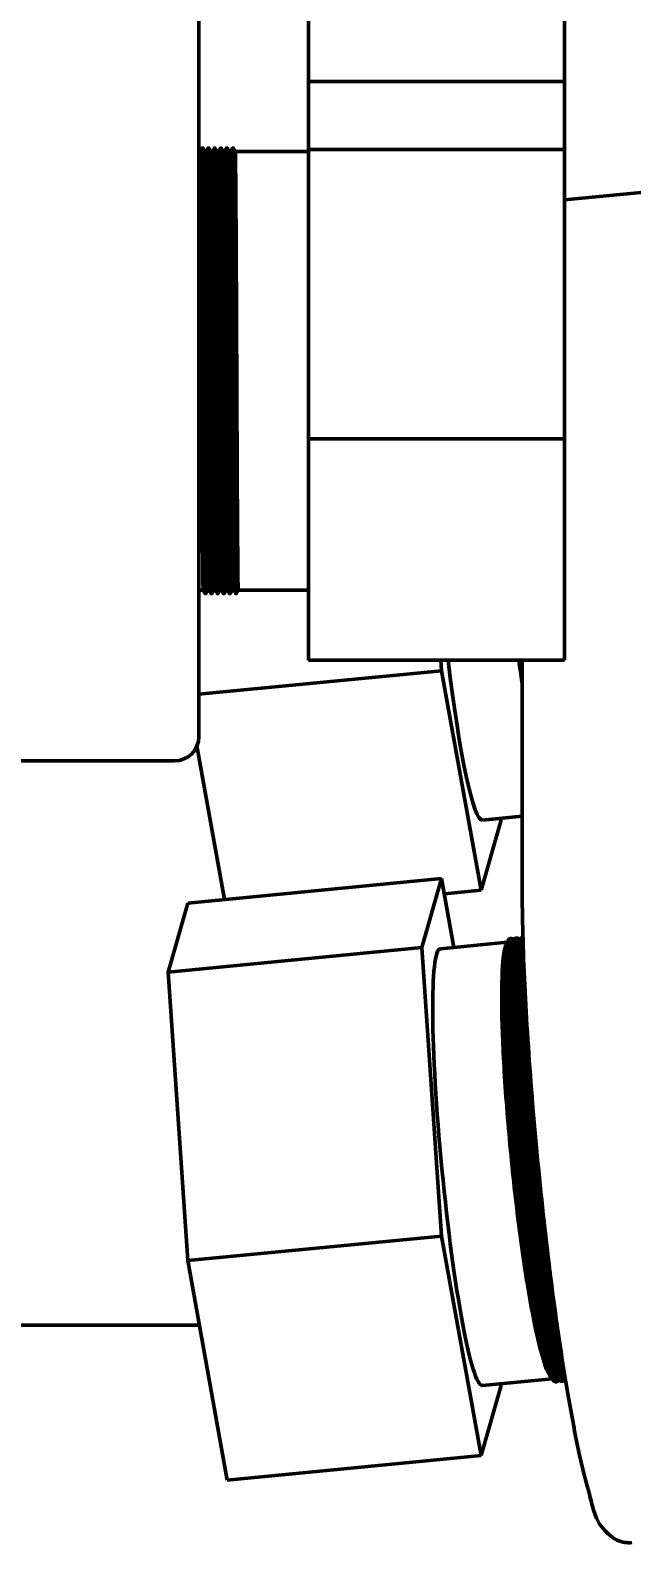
# Model space of a CAD drawing. Header units: inches. Extents: x 11 to 1621, y 11 to 1332.
# Drawn here: x 762.626 to 763.597, y 314.697 to 317.146 of the extents above; entities that cross this region are included whole.
import ezdxf

# ---------------------------------------------------------------- set-up
doc = ezdxf.new("R2010")
doc.units = ezdxf.units.IN
doc.header["$LTSCALE"] = 48
doc.header["$MEASUREMENT"] = 0
doc.layers.add('Dimension (ANSI)', color=7, linetype='Continuous', lineweight=25)
doc.layers.add('Visible (ANSI)', color=7, linetype='Continuous', lineweight=50)
doc.styles.add('Dimension Text', font='tahoma.ttf')
doc.dimstyles.new('ELC FT', dxfattribs={"dimscale": 48, "dimtxt": 0.12, "dimasz": 0.098425, "dimexe": 0.05, "dimexo": 0.1, "dimgap": 0.031496, "dimtad": 1, "dimdec": 5, "dimzin": 3, "dimdsep": 46, "dimlunit": 4, "dimtxsty": 'Dimension Text', "dimcen": 0.09, "dimdle": 0.5, "dimclrd": 5, "dimclre": 5, "dimclrt": 256, "dimadec": 1, "dimazin": 3, "dimtfac": 0.833333, "dimtofl": 0, "dimtmove": 0, "dimatfit": 3, "dimfxl": 0, "dimfrac": 2, "dimtolj": 1, "dimtzin": 0, "dimlwd": 25, "dimlwe": 25, "dimarcsym": 0})

# ---------------------------------------------------------------- blocks, each defined once
blk = doc.blocks.new('*D15')
at = {"layer": 'Defpoints', "color": 0, "linetype": 'Continuous', "transparency": 16777216}
for p in [(804.8774, 319.6302), (264.5024, 280.7711), (804.8774, 187.6927)]:
    blk.add_point(p, dxfattribs=at)
at = {"layer": 'Dimension (ANSI)', "color": 5, "linetype": 'Continuous', "lineweight": 25, "transparency": 16777216}
for p, q in [((804.8774, 314.8302), (804.8774, 185.2927)), ((264.5024, 275.9711), (264.5024, 185.2927)), ((269.2268, 187.6927), (800.153, 187.6927))]:
    blk.add_line(p, q, dxfattribs=at)
at = {"layer": 'Dimension (ANSI)', "color": 5, "linetype": 'Continuous', "transparency": 16777216}
for points in [[(269.2268, 188.4801), (269.2268, 186.9053), (264.5024, 187.6927)], [(800.153, 188.4801), (800.153, 186.9053), (804.8774, 187.6927)]]:
    blk.add_solid(points, dxfattribs=at)
at = {"layer": 'Dimension (ANSI)', "linetype": 'Continuous', "lineweight": 25, "transparency": 16777216, "insert": (534.7524, 192.8408), "char_height": 5.76, "attachment_point": 5, "style": 'Dimension Text'}
blk.add_mtext('\\A1;45\'-0 3/8"', dxfattribs=at)
blk = doc.blocks.new('*D25')
at = {"layer": 'Defpoints', "color": 0, "linetype": 'Continuous', "transparency": 16777216}
for p in [(804.8774, 319.6302), (744.2524, 285.9427), (804.8774, 225.928)]:
    blk.add_point(p, dxfattribs=at)
at = {"layer": 'Dimension (ANSI)', "color": 5, "linetype": 'Continuous', "lineweight": 25, "transparency": 16777216}
for p, q in [((804.8774, 314.8302), (804.8774, 223.528)), ((744.2524, 281.1427), (744.2524, 223.528)), ((748.9768, 225.928), (800.153, 225.928))]:
    blk.add_line(p, q, dxfattribs=at)
at = {"layer": 'Dimension (ANSI)', "color": 5, "linetype": 'Continuous', "transparency": 16777216}
for points in [[(748.9768, 226.7154), (748.9768, 225.1406), (744.2524, 225.928)], [(800.153, 226.7154), (800.153, 225.1406), (804.8774, 225.928)]]:
    blk.add_solid(points, dxfattribs=at)
at = {"layer": 'Dimension (ANSI)', "linetype": 'Continuous', "lineweight": 25, "transparency": 16777216, "insert": (774.5649, 231.076), "char_height": 5.76, "attachment_point": 5, "style": 'Dimension Text'}
blk.add_mtext('\\A1;5\'-0 5/8"', dxfattribs=at)

msp = doc.modelspace()

# ---------------------------------------------------------------- linework, layer by layer
at = {"layer": 'Visible (ANSI)'}
for p, q in [((762.897779, 317.027858), (762.897779, 317.940769)), ((763.074945, 317.063304), (763.074945, 317.398933)), ((763.488331, 317.398933), (763.488331, 317.063304)), ((763.074945, 317.063304), (763.488331, 317.063304)), ((763.074945, 316.95337), (763.074945, 317.063304)), ((763.488331, 317.063304), (763.488331, 316.95337)), ((762.897779, 317.027858), (762.897779, 316.005405)), ((762.899871, 316.950287), (762.897779, 316.950287)), ((762.899865, 316.950287), (762.902934, 316.955603)), ((762.904177, 316.955614), (762.902947, 316.955614)), ((762.904189, 316.955603), (762.907265, 316.950276)), ((762.909713, 316.950287), (762.907259, 316.950287)), ((762.909707, 316.950287), (762.912777, 316.955603)), ((762.91402, 316.955614), (762.912789, 316.955614)), ((762.914032, 316.955603), (762.917108, 316.950276)), ((762.919556, 316.950287), (762.917102, 316.950287)), ((762.91955, 316.950287), (762.92262, 316.955603)), ((762.923862, 316.955614), (762.922632, 316.955614)), ((762.923874, 316.955603), (762.92695, 316.950276)), ((762.929399, 316.950287), (762.926944, 316.950287)), ((762.929392, 316.950287), (762.932462, 316.955603)), ((762.933705, 316.955614), (762.932474, 316.955614)), ((762.933717, 316.955603), (762.936793, 316.950276)), ((762.939241, 316.950287), (762.936787, 316.950287)), ((762.939235, 316.950287), (762.942305, 316.955603)), ((762.943547, 316.955614), (762.942317, 316.955614)), ((762.943559, 316.955603), (762.946635, 316.950276)), ((762.949084, 316.950287), (762.946629, 316.950287)), ((762.949077, 316.950287), (762.952147, 316.955603)), ((762.95339, 316.955614), (762.952159, 316.955614)), ((762.953402, 316.955603), (762.956478, 316.950276)), ((763.074945, 316.950287), (762.956472, 316.950287)), ((763.488331, 316.95337), (763.074945, 316.95337)), ((763.074945, 316.486022), (763.074945, 316.95337)), ((763.488331, 316.95337), (763.488331, 316.486022)), ((763.645189, 316.886976), (763.488331, 316.871873)), ((763.074945, 316.486022), (763.488331, 316.486022)), ((763.074945, 316.128608), (763.074945, 316.486022)), ((763.488331, 316.486022), (763.488331, 316.128608)), ((762.904786, 316.241625), (762.897779, 316.241625)), ((762.907856, 316.236308), (762.90478, 316.241636)), ((762.909098, 316.236298), (762.907868, 316.236298)), ((762.91218, 316.241625), (762.909111, 316.236309)), ((762.914629, 316.241625), (762.912174, 316.241625)), ((762.917698, 316.236308), (762.914622, 316.241636)), ((762.918941, 316.236298), (762.917711, 316.236298)), ((762.922023, 316.241625), (762.918953, 316.236309)), ((762.924471, 316.241625), (762.922017, 316.241625)), ((762.927541, 316.236308), (762.924465, 316.241636)), ((762.928783, 316.236298), (762.927553, 316.236298)), ((762.931865, 316.241625), (762.928796, 316.236309)), ((762.934314, 316.241625), (762.931859, 316.241625)), ((762.937383, 316.236308), (762.934307, 316.241636)), ((762.938626, 316.236298), (762.937396, 316.236298)), ((762.941708, 316.241625), (762.938638, 316.236309)), ((762.944156, 316.241625), (762.941702, 316.241625)), ((762.947226, 316.236308), (762.94415, 316.241636)), ((762.948468, 316.236298), (762.947238, 316.236298)), ((762.95155, 316.241625), (762.948481, 316.236309)), ((762.953999, 316.241625), (762.951544, 316.241625)), ((762.957068, 316.236308), (762.953992, 316.241636)), ((762.958311, 316.236298), (762.957081, 316.236298)), ((762.961393, 316.241625), (762.958323, 316.236309)), ((763.074945, 316.241625), (762.961387, 316.241625)), ((763.289803, 316.111532), (762.897779, 316.073786)), ((763.074945, 316.128608), (763.488331, 316.128608)), ((763.288634, 316.128608), (763.289803, 316.111532)), ((763.289803, 316.111532), (763.353591, 315.757176)), ((763.419928, 316.128608), (763.419928, 315.758961)), ((762.939342, 315.742159), (762.894701, 315.990144)), ((762.407351, 315.966035), (762.858409, 315.966035)), ((763.353591, 315.757176), (763.385486, 315.868639)), ((763.355657, 315.870295), (763.419928, 315.876484)), ((763.385486, 315.868639), (763.385178, 315.873138)), ((763.289803, 315.775903), (762.879954, 315.736441)), ((763.289803, 315.775903), (763.257909, 315.66444)), ((763.309784, 315.664906), (763.289803, 315.775903)), ((763.353591, 315.757176), (763.294203, 315.751458)), ((762.84806, 315.624978), (762.879954, 315.736441)), ((763.287738, 315.662783), (763.395771, 315.673185)), ((763.393966, 315.66915), (763.396438, 315.674676)), ((763.400512, 315.678994), (763.401732, 315.679111)), ((763.403725, 315.67009), (763.406197, 315.675615)), ((763.405292, 315.674102), (763.40553, 315.674125)), ((763.41027, 315.679933), (763.41149, 315.680051)), ((763.413483, 315.671029), (763.415955, 315.676555)), ((763.41505, 315.675041), (763.415288, 315.675064)), ((763.420028, 315.680873), (763.421127, 315.680979)), ((763.257909, 315.66444), (762.84806, 315.624978)), ((763.257909, 315.66444), (763.289803, 315.198621)), ((762.879954, 315.159159), (762.84806, 315.624978)), ((763.289803, 315.198621), (762.879954, 315.159159)), ((763.289803, 315.198621), (763.353591, 314.844264)), ((762.943742, 314.804802), (762.879954, 315.159159)), ((762.898716, 315.054932), (762.290523, 315.054932)), ((763.353591, 314.844264), (763.385486, 314.955727)), ((763.355657, 314.957384), (763.468079, 314.968209)), ((763.385486, 314.955727), (763.385178, 314.960226)), ((763.46846, 314.967667), (763.464979, 314.97262)), ((763.474331, 314.963458), (763.475551, 314.963576)), ((763.478218, 314.968607), (763.474737, 314.973559)), ((763.484089, 314.964398), (763.485309, 314.964516)), ((763.487977, 314.969547), (763.484496, 314.974499)), ((763.353591, 314.844264), (762.943742, 314.804802))]:
    msp.add_line(p, q, dxfattribs=at)
msp.add_arc((762.858409, 316.005405), 0.03937, 270, 0, dxfattribs=at)
for centre, major_axis, start_param, end_param in [((763.321697, 316.222995), (0.03396, -0.3527), 4.97472245, 6.28318531), ((763.321697, 315.310084), (-0.03396, 0.3527), 0, 3.14159265)]:
    msp.add_ellipse(centre, major_axis=major_axis, ratio=0.08901865, start_param=start_param, end_param=end_param, dxfattribs=at)
for points, knots in [([(762.90478, 316.241636), (762.904713, 316.241752), (762.904647, 316.242797), (762.904386, 316.250831), (762.904211, 316.265513), (762.903803, 316.311239), (762.903584, 316.342332), (762.90316, 316.415245), (762.902957, 316.455948), (762.902578, 316.544682), (762.902381, 316.592067), (762.901956, 316.684788), (762.901739, 316.729251), (762.901327, 316.808691), (762.901145, 316.843221), (762.900763, 316.900909), (762.900551, 316.922885), (762.900179, 316.94551), (762.900022, 316.950286), (762.899871, 316.950287)], [-3.57081308, -3.57081308, -3.57081308, -3.57081308, -3.45744502, -3.45744502, -3.1107562, -3.1107562, -2.75311566, -2.75311566, -2.40896942, -2.40896942, -2.05035992, -2.05035992, -1.69720755, -1.69720755, -1.35585458, -1.35585458, -0.99839473, -0.99839473, -0.74149762, -0.74149762, -0.74149762, -0.74149762]), ([(762.907265, 316.950276), (762.907412, 316.950022), (762.907562, 316.945341), (762.907929, 316.923267), (762.908141, 316.901403), (762.908523, 316.843903), (762.908705, 316.809451), (762.909117, 316.730139), (762.909333, 316.685728), (762.909759, 316.593008), (762.909956, 316.54557), (762.910335, 316.456745), (762.910538, 316.416002), (762.910962, 316.342968), (762.91118, 316.311793), (762.911589, 316.265854), (762.911764, 316.251055), (762.912031, 316.242711), (762.912102, 316.241625), (762.912174, 316.241625)], [-32.81538122, -32.81538122, -32.81538122, -32.81538122, -32.56795547, -32.56795547, -32.21049352, -32.21049352, -31.86913753, -31.86913753, -31.51608154, -31.51608154, -31.15714712, -31.15714712, -30.81308316, -30.81308316, -30.45553686, -30.45553686, -30.10867133, -30.10867133, -29.98609659, -29.98609659, -29.98609659, -29.98609659]), ([(762.914622, 316.241636), (762.914521, 316.241812), (762.914421, 316.244141), (762.914131, 316.257773), (762.913947, 316.275726), (762.913528, 316.327375), (762.913311, 316.360674), (762.912893, 316.436792), (762.912699, 316.478526), (762.912328, 316.568305), (762.912119, 316.615663), (762.911691, 316.706997), (762.911477, 316.750149), (762.911072, 316.826479), (762.910897, 316.859182), (762.910502, 316.912504), (762.910285, 316.931843), (762.909947, 316.947525), (762.909829, 316.950286), (762.909713, 316.950287)], [-9.2435752, -9.2435752, -9.2435752, -9.2435752, -9.07092305, -9.07092305, -8.71824792, -8.71824792, -8.36317418, -8.36317418, -8.02120569, -8.02120569, -7.663823, -7.663823, -7.3129152, -7.3129152, -6.97052729, -6.97052729, -6.60972584, -6.60972584, -6.41423242, -6.41423242, -6.41423242, -6.41423242]), ([(762.917108, 316.950276), (762.917218, 316.950085), (762.91733, 316.947394), (762.917662, 316.93216), (762.91788, 316.912942), (762.918275, 316.859824), (762.918449, 316.827195), (762.918854, 316.750995), (762.919068, 316.707901), (762.919496, 316.616625), (762.919705, 316.569265), (762.920078, 316.479443), (762.92027, 316.437669), (762.920688, 316.361429), (762.920906, 316.328046), (762.921325, 316.276162), (762.921509, 316.258078), (762.921805, 316.244019), (762.921909, 316.241625), (762.922017, 316.241625)], [-27.14265781, -27.14265781, -27.14265781, -27.14265781, -26.95657305, -26.95657305, -26.59587262, -26.59587262, -26.25340117, -26.25340117, -25.90258601, -25.90258601, -25.54519973, -25.54519973, -25.20329674, -25.20329674, -24.84832493, -24.84832493, -24.4953697, -24.4953697, -24.3133491, -24.3133491, -24.3133491, -24.3133491]), ([(762.924465, 316.241636), (762.92433, 316.241869), (762.9242, 316.245874), (762.923884, 316.265795), (762.923684, 316.287017), (762.923256, 316.344383), (762.92304, 316.379642), (762.92263, 316.45867), (762.92245, 316.50142), (762.922066, 316.592213), (762.921853, 316.639514), (762.921424, 316.729211), (762.921213, 316.770858), (762.920816, 316.843925), (762.920642, 316.87476), (762.920236, 316.922886), (762.920018, 316.939155), (762.919718, 316.94894), (762.919636, 316.950287), (762.919556, 316.950287)], [-14.91633453, -14.91633453, -14.91633453, -14.91633453, -14.68793163, -14.68793163, -14.32749374, -14.32749374, -13.97486266, -13.97486266, -13.6334438, -13.6334438, -13.27596523, -13.27596523, -12.92731945, -12.92731945, -12.58181514, -12.58181514, -12.22351076, -12.22351076, -12.08700475, -12.08700475, -12.08700475, -12.08700475]), ([(762.92695, 316.950276), (762.927025, 316.950146), (762.927102, 316.948848), (762.927396, 316.939415), (762.927614, 316.92327), (762.92802, 316.875353), (762.928194, 316.844592), (762.928591, 316.771654), (762.928802, 316.73007), (762.92923, 316.640444), (762.929444, 316.593151), (762.929828, 316.50232), (762.930008, 316.459529), (762.930419, 316.380094), (762.930637, 316.344542), (762.931055, 316.288468), (762.931249, 316.267946), (762.931565, 316.24628), (762.93171, 316.241625), (762.931859, 316.241625)], [-21.46990378, -21.46990378, -21.46990378, -21.46990378, -21.34282491, -21.34282491, -20.98461953, -20.98461953, -20.63895029, -20.63895029, -20.29039313, -20.29039313, -19.93291231, -19.93291231, -19.59147183, -19.59147183, -19.23632474, -19.23632474, -18.89430754, -18.89430754, -18.64063247, -18.64063247, -18.64063247, -18.64063247]), ([(762.934308, 316.241636), (762.934132, 316.241944), (762.933966, 316.248853), (762.933618, 316.277259), (762.933416, 316.300382), (762.932992, 316.361285), (762.932774, 316.399002), (762.932364, 316.482168), (762.932189, 316.526584), (762.931795, 316.617569), (762.931585, 316.663292), (762.931156, 316.751231), (762.930942, 316.792446), (762.930554, 316.861811), (762.930377, 316.889831), (762.929969, 316.931745), (762.929754, 316.944793), (762.929494, 316.949822), (762.929446, 316.950287), (762.929399, 316.950287)], [-20.58902286, -20.58902286, -20.58902286, -20.58902286, -20.28730188, -20.28730188, -19.94329156, -19.94329156, -19.58580674, -19.58580674, -19.23882224, -19.23882224, -18.89090707, -18.89090707, -18.53340582, -18.53340582, -18.19170327, -18.19170327, -17.83984032, -17.83984032, -17.7597411, -17.7597411, -17.7597411, -17.7597411]), ([(762.936793, 316.950276), (762.936833, 316.950207), (762.936873, 316.949806), (762.937126, 316.945253), (762.937341, 316.932463), (762.93775, 316.891014), (762.937927, 316.863211), (762.938315, 316.794215), (762.938528, 316.75314), (762.938957, 316.66535), (762.939168, 316.619635), (762.939563, 316.528646), (762.939737, 316.484216), (762.940145, 316.400826), (762.940364, 316.362912), (762.940788, 316.301563), (762.940991, 316.278197), (762.941347, 316.24878), (762.941518, 316.241625), (762.941702, 316.241625)], [-15.79720416, -15.79720416, -15.79720416, -15.79720416, -15.7296356, -15.7296356, -15.37756527, -15.37756527, -15.035962, -15.035962, -14.67846669, -14.67846669, -14.33035335, -14.33035335, -13.98379443, -13.98379443, -13.62608666, -13.62608666, -13.28188191, -13.28188191, -12.96795975, -12.96795975, -12.96795975, -12.96795975]), ([(762.94415, 316.241636), (762.944146, 316.241642), (762.944142, 316.241652), (762.943931, 316.242345), (762.943749, 316.252032), (762.943362, 316.288047), (762.943155, 316.313778), (762.942726, 316.379445), (762.942508, 316.419249), (762.942109, 316.504787), (762.941936, 316.549381), (762.941534, 316.64037), (762.94132, 316.685919), (762.940892, 316.772027), (762.940682, 316.811611), (762.940305, 316.876863), (762.940118, 316.902483), (762.939702, 316.939139), (762.939485, 316.949243), (762.939263, 316.950261), (762.939252, 316.950287), (762.939241, 316.950287)], [-26.26152107, -26.26152107, -26.26152107, -26.26152107, -26.25525899, -26.25525899, -25.90363279, -25.90363279, -25.55749811, -25.55749811, -25.1975597, -25.1975597, -24.85433764, -24.85433764, -24.50421806, -24.50421806, -24.14680057, -24.14680057, -23.80527168, -23.80527168, -23.45106021, -23.45106021, -23.43232096, -23.43232096, -23.43232096, -23.43232096]), ([(762.946635, 316.950276), (762.946639, 316.95027), (762.946642, 316.950262), (762.946856, 316.949601), (762.947073, 316.939798), (762.947489, 316.903674), (762.947678, 316.878289), (762.948053, 316.813447), (762.948263, 316.774033), (762.948692, 316.688126), (762.948905, 316.642604), (762.949308, 316.551621), (762.949482, 316.507006), (762.94988, 316.421246), (762.950097, 316.381248), (762.950526, 316.315132), (762.950734, 316.289153), (762.951122, 316.252654), (762.951303, 316.242695), (762.951521, 316.241652), (762.951533, 316.241625), (762.951544, 316.241625)], [-10.12465751, -10.12465751, -10.12465751, -10.12465751, -10.11910995, -10.11910995, -9.76465974, -9.76465974, -9.42303498, -9.42303498, -9.06562691, -9.06562691, -8.71528798, -8.71528798, -8.37232413, -8.37232413, -8.0121448, -8.0121448, -7.66580325, -7.66580325, -7.31478978, -7.31478978, -7.29547541, -7.29547541, -7.29547541, -7.29547541]), ([(762.953992, 316.241636), (762.953951, 316.241708), (762.95391, 316.242136), (762.953669, 316.24681), (762.953495, 316.259357), (762.953099, 316.300545), (762.952888, 316.328907), (762.95246, 316.398795), (762.952246, 316.439955), (762.95186, 316.527028), (762.951682, 316.57186), (762.951272, 316.662759), (762.951056, 316.707948), (762.95063, 316.791879), (762.950429, 316.82969), (762.950055, 316.890767), (762.949855, 316.913993), (762.949459, 316.943192), (762.949268, 316.950287), (762.949084, 316.950287)], [-31.93408523, -31.93408523, -31.93408523, -31.93408523, -31.86389066, -31.86389066, -31.51784785, -31.51784785, -31.16948179, -31.16948179, -30.8119941, -30.8119941, -30.4704931, -30.4704931, -30.11815727, -30.11815727, -29.76072107, -29.76072107, -29.41741959, -29.41741959, -29.10482613, -29.10482613, -29.10482613, -29.10482613]), ([(762.956478, 316.950276), (762.956653, 316.949972), (762.956834, 316.943308), (762.95722, 316.915639), (762.957422, 316.892787), (762.957799, 316.832085), (762.958, 316.794157), (762.958428, 316.710072), (762.958644, 316.664928), (762.959054, 316.574043), (762.959234, 316.529184), (762.959618, 316.441944), (762.959831, 316.40064), (762.96026, 316.330358), (762.960471, 316.301759), (762.960868, 316.260099), (762.961042, 316.247295), (762.961289, 316.242124), (762.961338, 316.241625), (762.961387, 316.241625)], [-4.45214023, -4.45214023, -4.45214023, -4.45214023, -4.15591396, -4.15591396, -3.81227517, -3.81227517, -3.45155933, -3.45155933, -3.09900411, -3.09900411, -2.75756594, -2.75756594, -2.4000838, -2.4000838, -2.05150972, -2.05150972, -1.70586746, -1.70586746, -1.62285603, -1.62285603, -1.62285603, -1.62285603]), ([(763.419928, 316.089275), (763.41973, 316.09068), (763.419533, 316.092088), (763.417736, 316.104985), (763.416172, 316.116704), (763.414649, 316.128608)], [-2.063306932, -2.063306932, -2.063306932, -2.063306932, -2.051509716, -2.051509716, -1.955641814, -1.955641814, -1.955641814, -1.955641814]), ([(763.419928, 315.758961), (763.419928, 315.713949), (763.421353, 315.661409), (763.426819, 315.547429), (763.430814, 315.486197), (763.440945, 315.360644), (763.44707, 315.296362), (763.460846, 315.170983), (763.468494, 315.10991), (763.484585, 314.996862), (763.493025, 314.944951), (763.510027, 314.854853), (763.518533, 314.817004), (763.53616, 314.755556), (763.535167, 314.736622), (763.566977, 314.711294), (763.570993, 314.708678), (763.581947, 314.704381), (763.589337, 314.703019), (763.596753, 314.703733)], [0, 0, 0, 0, 0.32912167, 0.32912167, 0.65249156, 0.65249156, 0.97451745, 0.97451745, 1.29650833, 1.29650833, 1.6197059, 1.6197059, 1.94786665, 1.94786665, 2.30955087, 2.30955087, 2.35022198, 2.35022198, 2.39538525, 2.39538525, 2.39538525, 2.39538525]), ([(763.464982, 314.97262), (763.462136, 314.976672), (763.459056, 314.983657), (763.450047, 315.010754), (763.443827, 315.036473), (763.431318, 315.100988), (763.425152, 315.138837), (763.413569, 315.221992), (763.408262, 315.266464), (763.398861, 315.358341), (763.394924, 315.404882), (763.38931, 315.49044), (763.387606, 315.528889), (763.386458, 315.595761), (763.387089, 315.623128), (763.390066, 315.655244), (763.391784, 315.664272), (763.393966, 315.66915)], [-2.96080535, -2.96080535, -2.96080535, -2.96080535, -2.75756594, -2.75756594, -2.4000838, -2.4000838, -2.05150972, -2.05150972, -1.70586746, -1.70586746, -1.34764332, -1.34764332, -1.00298914, -1.00298914, -0.64634264, -0.64634264, -0.40455077, -0.40455077, -0.40455077, -0.40455077]), ([(763.405292, 315.674102), (763.404812, 315.674056), (763.404345, 315.673872), (763.400507, 315.671156), (763.397926, 315.661126), (763.394457, 315.625052), (763.393787, 315.597869), (763.394863, 315.531315), (763.396532, 315.493035), (763.402075, 315.407735), (763.405979, 315.361276), (763.415332, 315.269364), (763.420626, 315.224779), (763.432187, 315.141387), (763.438343, 315.103403), (763.450852, 315.0385), (763.457081, 315.012538), (763.468344, 314.978236), (763.473326, 314.96947), (763.477653, 314.96916), (763.477742, 314.969157), (763.477831, 314.969158)], [-33.2923029, -33.2923029, -33.2923029, -33.2923029, -33.24877961, -33.24877961, -32.9237421, -32.9237421, -32.56633374, -32.56633374, -32.22188203, -32.22188203, -31.86389066, -31.86389066, -31.51784785, -31.51784785, -31.16948179, -31.16948179, -30.8119941, -30.8119941, -30.4704931, -30.4704931, -30.46331396, -30.46331396, -30.46331396, -30.46331396]), ([(763.474739, 314.97356), (763.471077, 314.978773), (763.467039, 314.98883), (763.456776, 315.023634), (763.450422, 315.052107), (763.437899, 315.120942), (763.431848, 315.160168), (763.420508, 315.245869), (763.415334, 315.291619), (763.406478, 315.383809), (763.402916, 315.42935), (763.398087, 315.5119), (763.396782, 315.548415), (763.396433, 315.610921), (763.397451, 315.635763), (763.400702, 315.660401), (763.402084, 315.666422), (763.403725, 315.67009)], [-8.63355376, -8.63355376, -8.63355376, -8.63355376, -8.37232413, -8.37232413, -8.0121448, -8.0121448, -7.66580325, -7.66580325, -7.31478978, -7.31478978, -6.95909256, -6.95909256, -6.61664932, -6.61664932, -6.25929663, -6.25929663, -6.07722019, -6.07722019, -6.07722019, -6.07722019]), ([(763.41505, 315.675041), (763.411638, 315.674713), (763.408922, 315.667457), (763.404837, 315.637502), (763.403782, 315.612909), (763.404058, 315.550836), (763.405323, 315.51451), (763.410077, 315.432261), (763.413603, 315.386826), (763.422406, 315.294615), (763.427568, 315.248741), (763.438885, 315.162806), (763.444924, 315.123462), (763.457437, 315.054287), (763.463793, 315.025592), (763.475436, 314.985671), (763.480646, 314.974058), (763.485998, 314.970371), (763.486808, 314.970088), (763.487589, 314.970098)], [-27.61995616, -27.61995616, -27.61995616, -27.61995616, -27.31032942, -27.31032942, -26.95296619, -26.95296619, -26.61071906, -26.61071906, -26.25525899, -26.25525899, -25.90363279, -25.90363279, -25.55749811, -25.55749811, -25.1975597, -25.1975597, -24.85433764, -24.85433764, -24.79070485, -24.79070485, -24.79070485, -24.79070485]), ([(763.484496, 314.974499), (763.479965, 314.980945), (763.474877, 314.994781), (763.463374, 315.038215), (763.457005, 315.068931), (763.444611, 315.14114), (763.438695, 315.18152), (763.427604, 315.269638), (763.422555, 315.316732), (763.41427, 315.409037), (763.411097, 315.453375), (763.40706, 315.532697), (763.406168, 315.567231), (763.406605, 315.62506), (763.408022, 315.647174), (763.411406, 315.665079), (763.412387, 315.66858), (763.413483, 315.671029)], [-14.30616661, -14.30616661, -14.30616661, -14.30616661, -13.98379443, -13.98379443, -13.62608666, -13.62608666, -13.28188191, -13.28188191, -12.92351091, -12.92351091, -12.57028979, -12.57028979, -12.2289388, -12.2289388, -11.87148251, -11.87148251, -11.74996427, -11.74996427, -11.74996427, -11.74996427]), ([(763.421367, 315.672886), (763.420095, 315.670538), (763.418965, 315.666864), (763.415428, 315.648799), (763.413974, 315.626949), (763.413462, 315.569568), (763.414315, 315.535216), (763.418279, 315.456199), (763.421415, 315.411984), (763.429646, 315.319679), (763.434683, 315.272457), (763.445751, 315.184121), (763.451653, 315.143644), (763.464033, 315.071144), (763.470402, 315.04023), (763.480116, 315.003219), (763.483611, 314.992305), (763.486886, 314.9846)], [-21.83458411, -21.83458411, -21.83458411, -21.83458411, -21.69827103, -21.69827103, -21.34080699, -21.34080699, -20.99944645, -20.99944645, -20.64645344, -20.64645344, -20.28730188, -20.28730188, -19.94329156, -19.94329156, -19.58580674, -19.58580674, -19.37010136, -19.37010136, -19.37010136, -19.37010136]), ([(763.48502, 314.996422), (763.482089, 315.005258), (763.479023, 315.016331), (763.469735, 315.055033), (763.46338, 315.087954), (763.451178, 315.163377), (763.445433, 315.204798), (763.434786, 315.294017), (763.430003, 315.341134), (763.422376, 315.432124), (763.419572, 315.475173), (763.416269, 315.55142), (763.415758, 315.584146), (763.416947, 315.637202), (763.418718, 315.656512), (763.421553, 315.667028)], [-19.77466482, -19.77466482, -19.77466482, -19.77466482, -19.59147183, -19.59147183, -19.23632474, -19.23632474, -18.89430754, -18.89430754, -18.53692953, -18.53692953, -18.18595532, -18.18595532, -17.84362878, -17.84362878, -17.48873794, -17.48873794, -17.48873794, -17.48873794]), ([(763.423701, 315.61262), (763.423075, 315.587115), (763.423521, 315.555006), (763.4267, 315.478998), (763.429507, 315.435327), (763.437004, 315.345387), (763.441551, 315.300099), (763.452147, 315.209898), (763.458182, 315.16602), (763.467375, 315.10921), (763.470288, 315.092573), (763.473195, 315.077307)], [-15.72807413, -15.72807413, -15.72807413, -15.72807413, -15.38876746, -15.38876746, -15.03163463, -15.03163463, -14.68793163, -14.68793163, -14.32749374, -14.32749374, -14.16275354, -14.16275354, -14.16275354, -14.16275354]), ([(763.465206, 315.138089), (763.464725, 315.141151), (763.464245, 315.144245), (763.45767, 315.187201), (763.451922, 315.231198), (763.44179, 315.321586), (763.437466, 315.367073), (763.430532, 315.456356), (763.428067, 315.499121), (763.426469, 315.547008), (763.426218, 315.556931), (763.426061, 315.566355)], [-24.87600899, -24.87600899, -24.87600899, -24.87600899, -24.84832493, -24.84832493, -24.4953697, -24.4953697, -24.14965926, -24.14965926, -23.79021401, -23.79021401, -23.69070686, -23.69070686, -23.69070686, -23.69070686])]:
    msp.add_open_spline(points, degree=3, knots=knots, dxfattribs=at)
for points, weights, knots in [([(762.902934, 316.955603), (762.90357, 316.956704), (762.904136, 316.858993), (762.904956, 316.717377), (762.905776, 316.51505), (762.906597, 316.312724), (762.907417, 316.252013), (762.907629, 316.236298), (762.907868, 316.236298)], [0.945966331367, 0.90355546782, 1, 0.866025403784, 1, 0.866025403784, 1, 0.961496603968, 0.945124440988], [0.035559117, 0.035559117, 0.035559117, 0.0555555556, 0.0555555556, 0.0833333333, 0.0833333333, 0.1111111111, 0.1111111111, 0.1190942572, 0.1190942572, 0.1190942572]), ([(762.909111, 316.236309), (762.908865, 316.235883), (762.908647, 316.252013), (762.907827, 316.312724), (762.907007, 316.51505), (762.906187, 316.717377), (762.905366, 316.858993), (762.904807, 316.955614), (762.904177, 316.955614)], [0.944308693049, 0.96052066305, 1, 0.866025403784, 1, 0.866025403784, 1, 0.904528799817, 0.945124440988], [0.8807033949, 0.8807033949, 0.8807033949, 0.8888888889, 0.8888888889, 0.9166666667, 0.9166666667, 0.9444444444, 0.9444444444, 0.9642390761, 0.9642390761, 0.9642390761]), ([(762.912777, 316.955603), (762.913413, 316.956704), (762.913978, 316.858993), (762.914799, 316.717377), (762.915619, 316.51505), (762.916439, 316.312724), (762.917259, 316.252013), (762.917472, 316.236298), (762.917711, 316.236298)], [0.945966331367, 0.90355546782, 1, 0.866025403784, 1, 0.866025403784, 1, 0.961496603968, 0.945124440988], [0.2022257837, 0.2022257837, 0.2022257837, 0.2222222222, 0.2222222222, 0.25, 0.25, 0.2777777778, 0.2777777778, 0.2857609239, 0.2857609239, 0.2857609239]), ([(762.918953, 316.236309), (762.918708, 316.235883), (762.91849, 316.252013), (762.917669, 316.312724), (762.916849, 316.51505), (762.916029, 316.717377), (762.915209, 316.858993), (762.914649, 316.955614), (762.91402, 316.955614)], [0.944308693049, 0.96052066305, 1, 0.866025403784, 1, 0.866025403784, 1, 0.904528799817, 0.945124440988], [0.7140367283, 0.7140367283, 0.7140367283, 0.7222222222, 0.7222222222, 0.75, 0.75, 0.7777777778, 0.7777777778, 0.7975724094, 0.7975724094, 0.7975724094]), ([(762.92262, 316.955603), (762.923255, 316.956704), (762.923821, 316.858993), (762.924641, 316.717377), (762.925461, 316.51505), (762.926282, 316.312724), (762.927102, 316.252013), (762.927314, 316.236298), (762.927553, 316.236298)], [0.945966331367, 0.90355546782, 1, 0.866025403784, 1, 0.866025403784, 1, 0.961496603968, 0.945124440988], [0.3688924503, 0.3688924503, 0.3688924503, 0.3888888889, 0.3888888889, 0.4166666667, 0.4166666667, 0.4444444444, 0.4444444444, 0.4524275906, 0.4524275906, 0.4524275906]), ([(762.928796, 316.236309), (762.92855, 316.235883), (762.928332, 316.252013), (762.927512, 316.312724), (762.926692, 316.51505), (762.925872, 316.717377), (762.925051, 316.858993), (762.924492, 316.955614), (762.923862, 316.955614)], [0.944308693049, 0.96052066305, 1, 0.866025403784, 1, 0.866025403784, 1, 0.904528799817, 0.945124440988], [0.5473700616, 0.5473700616, 0.5473700616, 0.5555555556, 0.5555555556, 0.5833333333, 0.5833333333, 0.6111111111, 0.6111111111, 0.6309057428, 0.6309057428, 0.6309057428]), ([(762.932462, 316.955603), (762.933098, 316.956704), (762.933664, 316.858993), (762.934484, 316.717377), (762.935304, 316.51505), (762.936124, 316.312724), (762.936944, 316.252013), (762.937157, 316.236298), (762.937396, 316.236298)], [0.945966331367, 0.90355546782, 1, 0.866025403784, 1, 0.866025403784, 1, 0.961496603968, 0.945124440988], [0.535559117, 0.535559117, 0.535559117, 0.5555555556, 0.5555555556, 0.5833333333, 0.5833333333, 0.6111111111, 0.6111111111, 0.6190942572, 0.6190942572, 0.6190942572]), ([(762.938638, 316.236309), (762.938393, 316.235883), (762.938175, 316.252013), (762.937354, 316.312724), (762.936534, 316.51505), (762.935714, 316.717377), (762.934894, 316.858993), (762.934334, 316.955614), (762.933705, 316.955614)], [0.944308693049, 0.96052066305, 1, 0.866025403784, 1, 0.866025403784, 1, 0.904528799817, 0.945124440988], [0.3807033949, 0.3807033949, 0.3807033949, 0.3888888889, 0.3888888889, 0.4166666667, 0.4166666667, 0.4444444444, 0.4444444444, 0.4642390761, 0.4642390761, 0.4642390761]), ([(762.942305, 316.955603), (762.94294, 316.956704), (762.943506, 316.858993), (762.944326, 316.717377), (762.945146, 316.51505), (762.945967, 316.312724), (762.946787, 316.252013), (762.946999, 316.236298), (762.947238, 316.236298)], [0.945966331367, 0.90355546782, 1, 0.866025403784, 1, 0.866025403784, 1, 0.961496603968, 0.945124440988], [0.7022257837, 0.7022257837, 0.7022257837, 0.7222222222, 0.7222222222, 0.75, 0.75, 0.7777777778, 0.7777777778, 0.7857609239, 0.7857609239, 0.7857609239]), ([(762.948481, 316.236309), (762.948235, 316.235883), (762.948017, 316.252013), (762.947197, 316.312724), (762.946377, 316.51505), (762.945557, 316.717377), (762.944736, 316.858993), (762.944177, 316.955614), (762.943547, 316.955614)], [0.944308693049, 0.96052066305, 1, 0.866025403784, 1, 0.866025403784, 1, 0.904528799817, 0.945124440988], [0.2140367283, 0.2140367283, 0.2140367283, 0.2222222222, 0.2222222222, 0.25, 0.25, 0.2777777778, 0.2777777778, 0.2975724094, 0.2975724094, 0.2975724094]), ([(762.952147, 316.955603), (762.952783, 316.956704), (762.953349, 316.858993), (762.954169, 316.717377), (762.954989, 316.51505), (762.955809, 316.312724), (762.956629, 316.252013), (762.956842, 316.236298), (762.957081, 316.236298)], [0.945966331367, 0.90355546782, 1, 0.866025403784, 1, 0.866025403784, 1, 0.961496603968, 0.945124440988], [0.8688924503, 0.8688924503, 0.8688924503, 0.8888888889, 0.8888888889, 0.9166666667, 0.9166666667, 0.9444444444, 0.9444444444, 0.9524275906, 0.9524275906, 0.9524275906]), ([(762.958323, 316.236309), (762.958078, 316.235883), (762.95786, 316.252013), (762.95704, 316.312724), (762.956219, 316.51505), (762.955399, 316.717377), (762.954579, 316.858993), (762.954019, 316.955614), (762.95339, 316.955614)], [0.944308693049, 0.96052066305, 1, 0.866025403784, 1, 0.866025403784, 1, 0.904528799817, 0.945124440988], [0.0473700616, 0.0473700616, 0.0473700616, 0.0555555556, 0.0555555556, 0.0833333333, 0.0833333333, 0.1111111111, 0.1111111111, 0.1309057428, 0.1309057428, 0.1309057428]), ([(763.400512, 315.678994), (763.388658, 315.677852), (763.389209, 315.581891), (763.390022, 315.440353), (763.414308, 315.23923), (763.438594, 315.038107), (763.462879, 314.9786), (763.469258, 314.96297), (763.474331, 314.963458)], [0.944667609982, 0.905071141402, 1, 0.866025403784, 1, 0.866025403784, 1, 0.960954262382, 0.944667609982], [0.0080955931, 0.0080955931, 0.0080955931, 0.0277777778, 0.0277777778, 0.0555555556, 0.0555555556, 0.0833333333, 0.0833333333, 0.0914289265, 0.0914289265, 0.0914289265]), ([(763.479541, 314.966914), (763.473262, 314.956266), (763.464099, 314.978717), (763.439813, 315.038224), (763.415528, 315.239347), (763.391242, 315.440471), (763.390429, 315.582008), (763.389759, 315.69857), (763.406349, 315.675947)], [0.935105372886, 0.944852565731, 1, 0.866025403784, 1, 0.866025403784, 1, 0.88699576893, 0.964624039848], [0.9052326096, 0.9052326096, 0.9052326096, 0.9166666667, 0.9166666667, 0.9444444444, 0.9444444444, 0.9722222222, 0.9722222222, 0.9956520851, 0.9956520851, 0.9956520851]), ([(763.41027, 315.679933), (763.398416, 315.678792), (763.398968, 315.582831), (763.399781, 315.441293), (763.424066, 315.24017), (763.448352, 315.039046), (763.472638, 314.979539), (763.479016, 314.96391), (763.484089, 314.964398)], [0.944667609982, 0.905071141402, 1, 0.866025403784, 1, 0.866025403784, 1, 0.960954262382, 0.944667609982], [0.1747622598, 0.1747622598, 0.1747622598, 0.1944444444, 0.1944444444, 0.2222222222, 0.2222222222, 0.25, 0.25, 0.2580955931, 0.2580955931, 0.2580955931]), ([(763.4893, 314.967854), (763.48302, 314.957206), (763.473857, 314.979657), (763.449572, 315.039164), (763.425286, 315.240287), (763.401001, 315.44141), (763.400187, 315.582948), (763.399518, 315.699509), (763.416107, 315.676887)], [0.935105372886, 0.944852565732, 1, 0.866025403784, 1, 0.866025403784, 1, 0.88699576893, 0.964624039848], [0.738565943, 0.738565943, 0.738565943, 0.75, 0.75, 0.7777777778, 0.7777777778, 0.8055555556, 0.8055555556, 0.8289854184, 0.8289854184, 0.8289854184]), ([(763.420028, 315.680873), (763.408175, 315.679731), (763.408726, 315.58377), (763.409539, 315.442232), (763.433825, 315.241109), (763.45811, 315.039986), (763.482396, 314.980479), (763.486247, 314.971043), (763.489657, 314.967464)], [0.944667609982, 0.905071141402, 1, 0.866025403784, 1, 0.866025403784, 1, 0.976056725623, 0.960671497385], [0.3414289265, 0.3414289265, 0.3414289265, 0.3611111111, 0.3611111111, 0.3888888889, 0.3888888889, 0.4166666667, 0.4166666667, 0.4216309731, 0.4216309731, 0.4216309731]), ([(763.489327, 314.96948), (763.4866, 314.973285), (763.483616, 314.980596), (763.45933, 315.040103), (763.435045, 315.241227), (763.410759, 315.44235), (763.409946, 315.583888), (763.409398, 315.679281), (763.421127, 315.680976)], [0.967888184048, 0.98134710289, 1, 0.866025403784, 1, 0.866025403784, 1, 0.905579922003, 0.944247031888], [0.5794659133, 0.5794659133, 0.5794659133, 0.5833333333, 0.5833333333, 0.6111111111, 0.6111111111, 0.6388888889, 0.6388888889, 0.6584655849, 0.6584655849, 0.6584655849]), ([(763.421757, 315.660888), (763.418191, 315.635766), (763.418484, 315.58471), (763.419297, 315.443172), (763.443583, 315.242049), (763.462312, 315.086943), (763.48288, 315.010331)], [0.935994271585, 0.94714519275, 1, 0.866025403784, 1, 0.893411580129, 0.956423839365], [0.5168190652, 0.5168190652, 0.5168190652, 0.5277777778, 0.5277777778, 0.5555555556, 0.5555555556, 0.5776551888, 0.5776551888, 0.5776551888]), ([(763.481088, 315.022205), (763.461927, 315.10035), (763.444803, 315.242166), (763.420517, 315.443289), (763.419704, 315.584827), (763.419454, 315.628267), (763.422029, 315.653179)], [0.94769978997, 0.901646344956, 1, 0.866025403784, 1, 0.954672612155, 0.940016294004], [0.4240521757, 0.4240521757, 0.4240521757, 0.4444444444, 0.4444444444, 0.4722222222, 0.4722222222, 0.4816202286, 0.4816202286, 0.4816202286])]:
    msp.add_rational_spline(points, weights, degree=2, knots=knots, dxfattribs=at)
for points, weights in [([(763.417229, 316.128608), (763.41856, 316.118177), (763.419928, 316.107961)], [0.983119300906, 0.976218113788, 0.970267427893]), ([(763.419928, 316.117287), (763.41919, 316.122917), (763.418464, 316.128608)], [0.975777147126, 0.97926673814, 0.983041080783]), ([(763.433968, 315.447697), (763.439413, 315.367124), (763.448834, 315.281968)], [0.933786675235, 0.927384470099, 0.973940459151])]:
    msp.add_rational_spline(points, weights, degree=2, dxfattribs=at)

# ---------------------------------------------------------------- dimensions: what is measured, and where the dimension line sits
at = {"layer": 'Dimension (ANSI)', "color": 5, "linetype": 'Continuous', "lineweight": 25, "true_color": 0x0000ff}
dim = msp.add_linear_dim(base=(804.877429, 187.692735), p1=(264.502429, 280.771104), p2=(804.877429, 319.630235), angle=180, dimstyle='ELC FT', override={"dimgap": 0.031496, "dimdec": 5, "dimlfac": 1, "dimtol": 0, "dimlim": 0, "dimtp": 0, "dimtm": 0, "dimtdec": 2, "dimatfit": 1}, dxfattribs=at)
dim.commit()
dim.dimension.update_dxf_attribs({"geometry": '*D15', "text_midpoint": (534.752429, 187.692735), "dimtype": 160})
dim = msp.add_linear_dim(base=(804.877429, 225.927966), p1=(744.252429, 285.942735), p2=(804.877429, 319.630235), dimstyle='ELC FT', override={"dimgap": 0.031496, "dimdec": 5, "dimlfac": 1, "dimtol": 0, "dimlim": 0, "dimtp": 0, "dimtm": 0, "dimtdec": 2, "dimatfit": 1}, dxfattribs=at)
dim.commit()
dim.dimension.update_dxf_attribs({"geometry": '*D25', "text_midpoint": (774.564929, 225.927966), "dimtype": 160})

doc.saveas('drawing.dxf')
